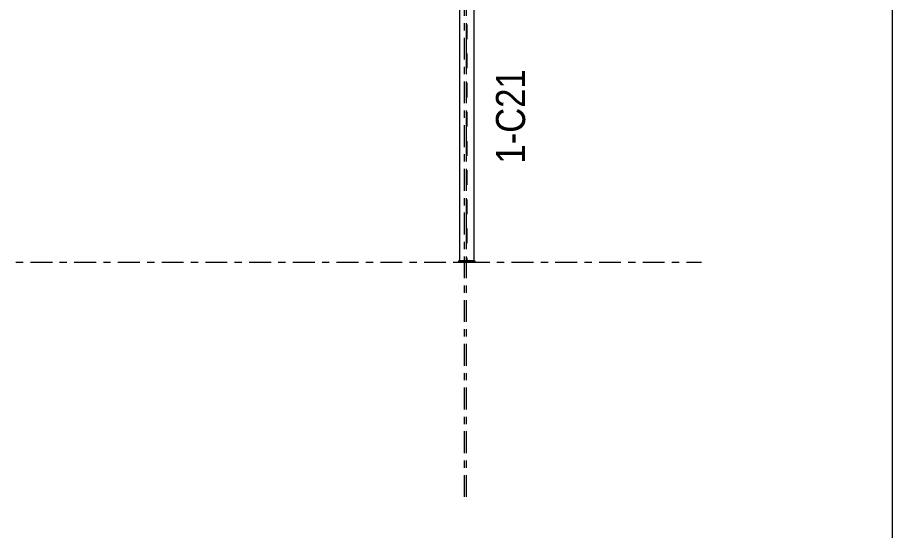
# Model space of a CAD drawing. Header units: millimetres. Extents: x -49 to 1122, y -181 to 639.
# Drawn here: x 1002.2 to 1122.3, y 423.1 to 493.5 of the extents above; entities that cross this region are included whole.
import ezdxf

# ---------------------------------------------------------------- set-up
doc = ezdxf.new("R2010")
doc.units = ezdxf.units.MM
for name, pattern in [('XKITLINE00', [0]), ('XKITLINE02', [4, 2, -2]), ('XKITLINE03', [6, 3, -1, 1, -1])]:
    doc.linetypes.add(name, pattern=pattern)
for name, color, linetype, lineweight in [('DrawingSheet', 5, 'Continuous', 0), ('Part', 2, 'Continuous', 0), ('PartMark', 7, 'Continuous', 0), ('S-grid', 1, 'Continuous', 0)]:
    doc.layers.add(name, color=color, linetype=linetype, lineweight=lineweight)
doc.styles.add('ARIAL', font='ARIAL.TTF')

# ---------------------------------------------------------------- blocks, each defined once
blk = doc.blocks.new('*A430')
at = {"layer": 'DrawingSheet', "color": 5, "linetype": 'XKITLINE00', "lineweight": 0}
blk.add_line((1122.26, -181.17), (1122.26, 638.83), dxfattribs=at)
blk = doc.blocks.new('*A1701')
at = {"layer": 'S-grid', "color": 1, "linetype": 'XKITLINE03', "lineweight": 0}
blk.add_line((-10, 459.94), (1095.78, 459.94), dxfattribs=at)
blk = doc.blocks.new('*A1704')
at = {"layer": 'S-grid', "color": 1, "linetype": 'XKITLINE03', "lineweight": 0}
blk.add_line((-10, 459.94), (1096.06, 459.94), dxfattribs=at)
blk = doc.blocks.new('*A2341')
at = {"layer": 'S-grid', "color": 1, "linetype": 'XKITLINE03', "lineweight": 0}
blk.add_line((1063.56, 427.72), (1063.56, 548.53), dxfattribs=at)
blk = doc.blocks.new('*A2343')
at = {"layer": 'S-grid', "color": 1, "linetype": 'XKITLINE03', "lineweight": 0}
blk.add_line((1063.83, 427.72), (1063.83, 548.53), dxfattribs=at)
blk = doc.blocks.new('*A2360')
at = {"layer": 'Part', "color": 7, "linetype": 'XKITLINE02', "lineweight": 0}
for p, q in [((1062.86, 561.11), (1062.86, 559.86)), ((1064.81, 561.11), (1062.86, 561.11)), ((1063.79, 561.11), (1063.79, 556.6)), ((1063.87, 561.11), (1063.87, 556.57)), ((1064.81, 561.11), (1064.81, 559.86)), ((1062.86, 548.33), (1062.86, 547.24)), ((1063.79, 548.53), (1063.79, 460.11)), ((1063.87, 548.53), (1063.87, 460.11)), ((1064.81, 548.33), (1064.81, 547.24)), ((1062.86, 533.89), (1062.86, 532.8)), ((1064.81, 533.89), (1064.81, 532.8)), ((1062.86, 513.5), (1062.86, 512.4)), ((1064.81, 513.29), (1064.81, 512.2)), ((1062.86, 510.4), (1062.86, 510.37)), ((1064.81, 510.2), (1064.81, 508.13)), ((1062.86, 508.99), (1062.86, 508.33)), ((1062.86, 505), (1062.86, 504)), ((1064.81, 504.46), (1064.81, 503.91)), ((1062.86, 503.93), (1062.86, 503.91)), ((1064.81, 460.11), (1062.86, 460.11))]:
    blk.add_line(p, q, dxfattribs=at)
at = {"layer": 'Part', "color": 2, "linetype": 'XKITLINE00', "lineweight": 0}
for p, q in [((1062.86, 559.86), (1062.86, 556.97)), ((1064.81, 559.86), (1064.81, 556.21)), ((1062.86, 548.53), (1062.86, 548.33)), ((1064.81, 548.53), (1064.81, 548.33)), ((1062.86, 547.24), (1062.86, 533.89)), ((1064.81, 547.24), (1064.81, 533.89)), ((1062.86, 532.8), (1062.86, 513.5)), ((1064.81, 532.8), (1064.81, 513.29)), ((1062.86, 512.4), (1062.86, 510.4)), ((1064.81, 512.2), (1064.81, 510.2)), ((1062.86, 510.37), (1062.86, 508.99)), ((1062.86, 508.33), (1062.86, 505)), ((1064.81, 508.13), (1064.81, 504.46)), ((1062.86, 504), (1062.86, 503.93)), ((1062.86, 503.91), (1062.86, 460.11)), ((1064.81, 503.91), (1064.81, 460.11))]:
    blk.add_line(p, q, dxfattribs=at)
blk = doc.blocks.new('*A2501')
at = {"layer": 'Part', "color": 2, "linetype": 'XKITLINE00', "lineweight": 0}
for p, q in [((1062.72, 460.11), (1062.72, 459.94)), ((1062.72, 460.11), (1064.94, 460.11)), ((1062.72, 459.94), (1064.94, 459.94)), ((1064.94, 460.11), (1064.94, 459.94))]:
    blk.add_line(p, q, dxfattribs=at)
blk = doc.blocks.new('*A2835')
at = {"layer": 'PartMark', "color": 3, "style": 'ARIAL', "width": 0.85}
blk.add_text('1-C21', height=4, rotation=90.0002, dxfattribs=at).set_placement((1071.86, 473.45))

msp = doc.modelspace()

# ---------------------------------------------------------------- block references
at = {"lineweight": 0}
for name in ['*A430', '*A2341', '*A2343', '*A2360', '*A2835', '*A1701', '*A1704', '*A2501']:
    msp.add_blockref(name, (0, 0), dxfattribs=at)

doc.saveas('drawing.dxf')
